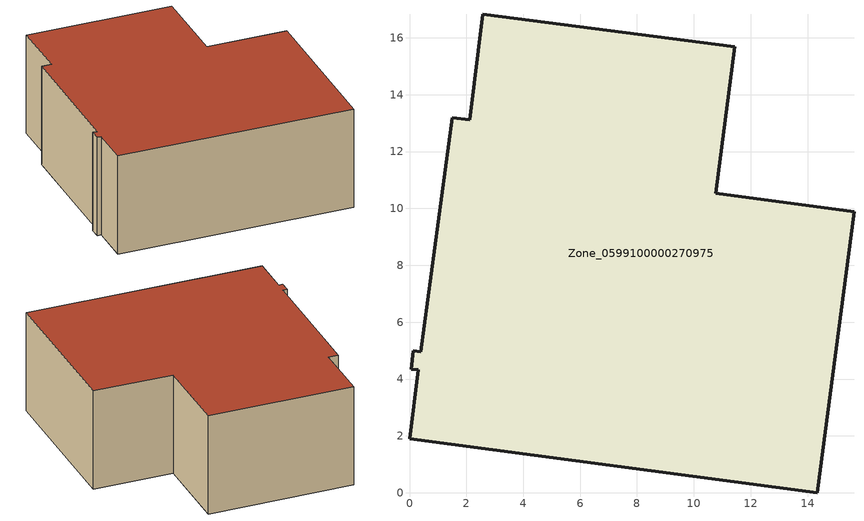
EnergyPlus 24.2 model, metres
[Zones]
Zone_0599100000270975
 floor ground (C_G): 0.06,4.35 0.14,4.99 0.39,4.96 1.51,13.19 2.12,13.12 2.58,16.83 11.44,15.68 10.77,10.54 15.63,9.89 14.33,0 0,1.91 0.31,4.32 z0
 wall outside (C_F): 14.33,0 15.63,9.89 10.77,10.54 11.44,15.68 2.58,16.83 2.12,13.12 1.51,13.19 0.39,4.96 0.14,4.99 0.06,4.35 0.31,4.32 0,1.91 14.33,0 z0:6.36
 roof outside (C_R): 0.14,4.99 0.06,4.35 0.31,4.32 0,1.91 14.33,0 15.63,9.89 10.77,10.54 11.44,15.68 2.58,16.83 2.12,13.12 1.51,13.19 0.39,4.96 z6.36
[BUILDING]
Pand.0599100000270975: North Axis=0; Terrain=City; Loads Convergence Tolerance Value=0.04; Temperature Convergence Tolerance Value=0.4; Solar Distribution=FullExterior; Maximum Number of Warmup Days=25; Minimum Number of Warmup Days=1
[Site:Location]
Rotterdam.The.Hague.AP_ZH_NLD Design_Conditions: Latitude=51.96; Longitude=4.45; Time Zone=1; Elevation=-4.5
[SITE:GROUNDTEMPERATURE:BUILDINGSURFACE]
18, 18, 18, 18, 18, 18, 18, 18, 18, 18, 18, 18
[MATERIAL] Thermal Absorptance=0.9; Solar Absorptance=0.7; Visible Absorptance=0.7
Name | Roughness | Thickness | Conductivity | Density | Specific Heat
G.D.1965-1974 | MediumSmooth | 0.15 | 0.882353 | 540 | 1210
F.D.1965-1974 | Rough | 0.3 | 0.697674 | 1920 | 840
R.D.1965-1974 | MediumRough | 0.2 | 0.232558 | 1500 | 1000
[CONSTRUCTION]
C_G: G.D.1965-1974
C_F: F.D.1965-1974
C_R: R.D.1965-1974
[ZONE]
Zone_0599100000270975: Type=1; Multiplier=1; Ceiling Height=Autocalculate; Volume=Autocalculate; Floor Area=autocalculate; Part of Total Floor Area=Yes
[ZONEINFILTRATION:DESIGNFLOWRATE]
Infil_Zone_0599100000270975: Zone or ZoneList or Space or SpaceList=Zone_0599100000270975; Schedule=AlwaysOn; Design Flow Rate Calculation Method=Flow/Area; Flow Rate per Floor Area=0.0042; Constant Term Coefficient=1; Temperature Term Coefficient=0; Velocity Term Coefficient=0; Velocity Squared Term Coefficient=0
[HVACTEMPLATE:ZONE:IDEALLOADSAIRSYSTEM]
Zone_0599100000270975: Maximum Heating Supply Air Temperature=50; Minimum Cooling Supply Air Temperature=13; Maximum Heating Supply Air Humidity Ratio=0.0156; Minimum Cooling Supply Air Humidity Ratio=0.0077; Heating Limit=NoLimit; Cooling Limit=NoLimit; Dehumidification Control Type=ConstantSensibleHeatRatio; Cooling Sensible Heat Ratio=0.7; Dehumidification Setpoint=60; Humidification Control Type=None; Humidification Setpoint=30; Outdoor Air Method=None; Outdoor Air Flow Rate per Person=0.00944; Outdoor Air Flow Rate per Zone Floor Area=0; Outdoor Air Flow Rate per Zone=0; Demand Controlled Ventilation Type=None; Outdoor Air Economizer Type=NoEconomizer; Heat Recovery Type=None; Sensible Heat Recovery Effectiveness=0.7; Latent Heat Recovery Effectiveness=0.65
[ZONECONTROL:THERMOSTAT]
ThermostatControl_Zone_0599100000270975: Zone or ZoneList=Zone_0599100000270975; Control Type Schedule=DualSetpointControlType; Control 1=Thermostat_Zone_0599100000270975; Temperature Difference Between Cutout And Setpoint=0
[THERMOSTATSETPOINT:DUALSETPOINT]
Thermostat_Zone_0599100000270975: Heating Setpoint Temperature Schedule=HeatingSetpoint_Zone_0599100000270975; Cooling Setpoint Temperature Schedule=CoolingSetpoint_Zone_0599100000270975
[SCHEDULE:COMPACT]
HeatingSetpoint_Zone_0599100000270975: Through: 12/31, For: AllDays, Until: 24:00, 21
CoolingSetpoint_Zone_0599100000270975: Through: 12/31, For: AllDays, Until: 24:00, 24
DualSetpointControlType: Through: 12/31, For: AllDays, Until: 24:00, 4
AlwaysOn: Through: 12/31, For: AllDays, Until: 24:00, 1
